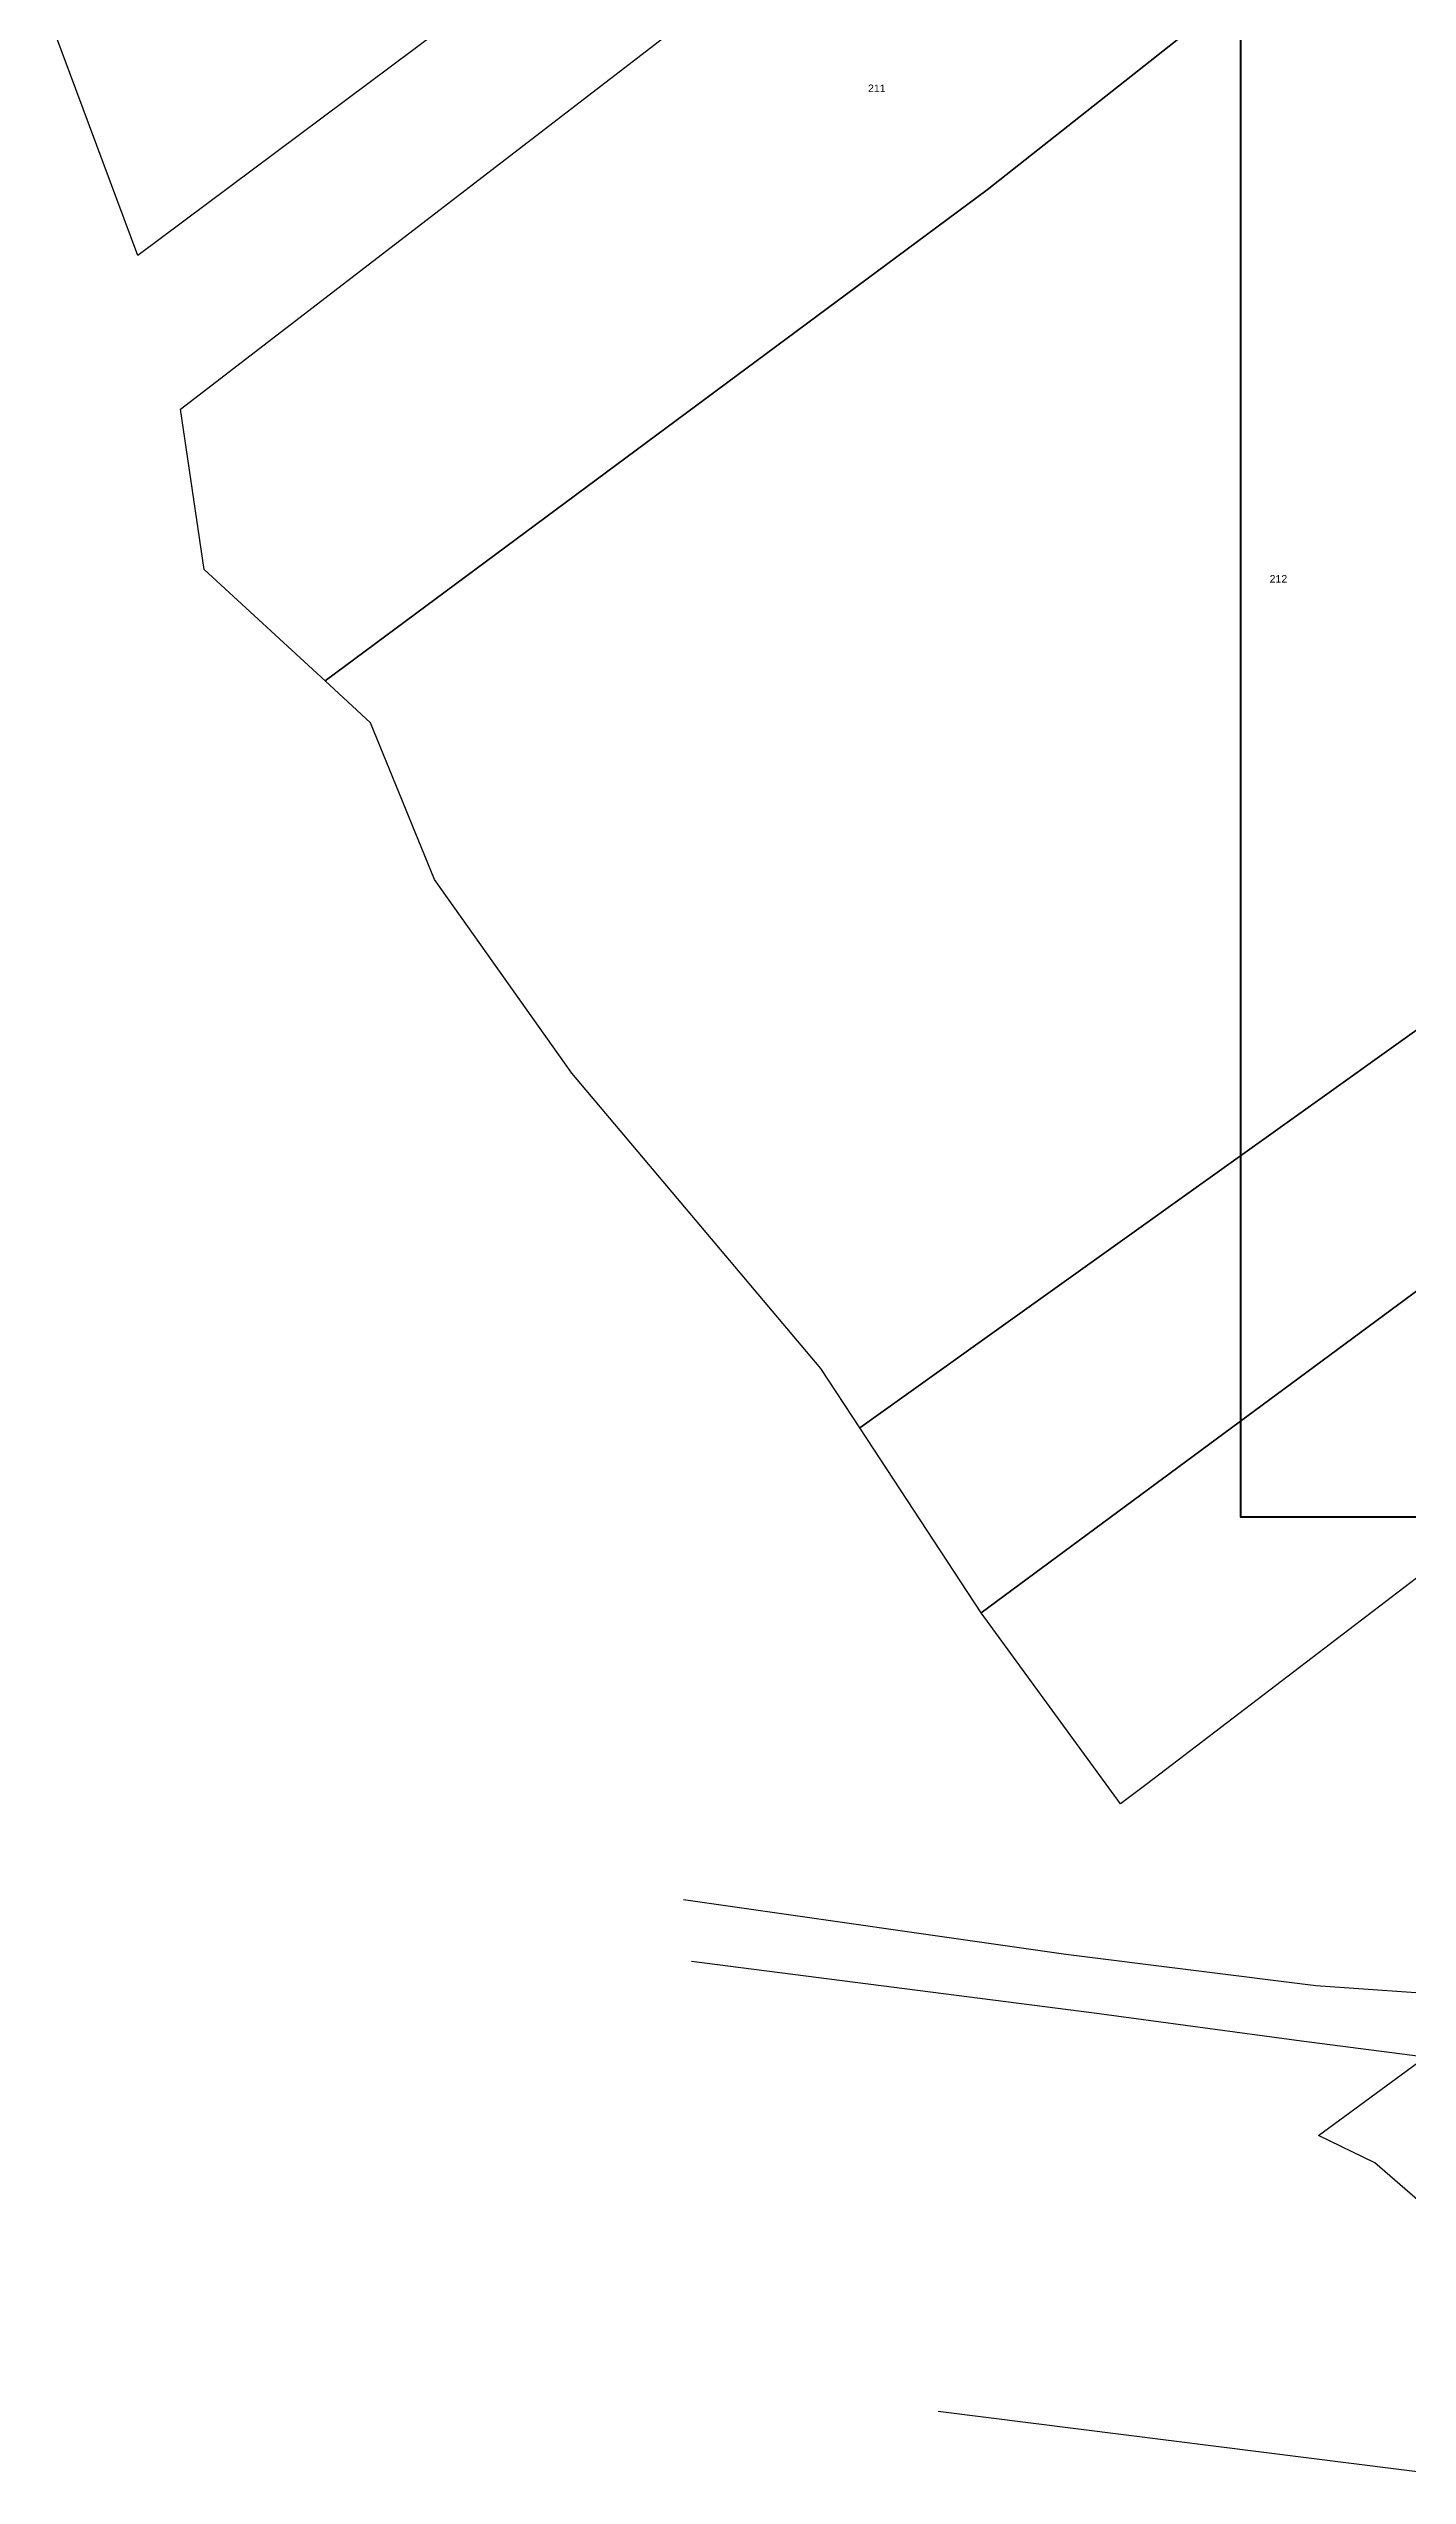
# Model space of a CAD drawing. Header units: metres. Extents: x 7542702 to 7555152, y 5804026 to 5815503.
# Drawn here: x 7544568.4 to 7544748.5, y 5807141.6 to 5807463.3 of the extents above; entities that cross this region are included whole.
import ezdxf

# ---------------------------------------------------------------- set-up
doc = ezdxf.new("R2010")
doc.units = ezdxf.units.M
doc.linetypes.add('4001', pattern=[0])
for name, color, linetype in [('Dzialki', 165, 'Continuous'), ('Uz_Specjalne', 7, 'Continuous'), ('Uz_Telekomunikacja', 252, 'Continuous')]:
    doc.layers.add(name, color=color, linetype=linetype)
doc.styles.get("Standard").update_dxf_attribs({"font": 'arial.ttf'})

msp = doc.modelspace()

# ---------------------------------------------------------------- linework, layer by layer
at = {"layer": 'Defpoints', "color": 4, "lineweight": 70}
msp.add_lwpolyline([(7544726.39, 5807552), (7545118.9, 5807552), (7545118.9, 5807268.6), (7544726.39, 5807268.6)], close=True, dxfattribs=at)
at = {"layer": 'Dzialki'}
for p, q in [((7544769.96, 5807505.54), (7544692.78, 5807444.55)), ((7544692.78, 5807444.55), (7544769.96, 5807505.54)), ((7544657.87, 5807493.87), (7544580.19, 5807435.84)), ((7544585.87, 5807415.5), (7544664.82, 5807476.23)), ((7544580.19, 5807435.84), (7544568.37, 5807467.61)), ((7544692.78, 5807444.55), (7544605.02, 5807379.46)), ((7544605.02, 5807379.46), (7544692.78, 5807444.55)), ((7544589, 5807394.25), (7544585.87, 5807415.5)), ((7544605.02, 5807379.46), (7544589, 5807394.25)), ((7544875.06, 5807391.32), (7544691.96, 5807255.94)), ((7544691.96, 5807255.94), (7544875.06, 5807391.32)), ((7544611.05, 5807373.89), (7544605.02, 5807379.46)), ((7544619.53, 5807353.14), (7544611.05, 5807373.89)), ((7544637.72, 5807327.48), (7544619.53, 5807353.14)), ((7544675.89, 5807280.44), (7544775.06, 5807351.35)), ((7544775.06, 5807351.35), (7544675.89, 5807280.44)), ((7544670.71, 5807288.33), (7544637.72, 5807327.48)), ((7544675.89, 5807280.44), (7544670.71, 5807288.33)), ((7544782.63, 5807285.74), (7544713.96, 5807233.29)), ((7544691.96, 5807255.94), (7544675.89, 5807280.44)), ((7544710.44, 5807230.61), (7544691.96, 5807255.94)), ((7544713.96, 5807233.29), (7544710.44, 5807230.61)), ((7544736.69, 5807186.68), (7544758.86, 5807202.93)), ((7544744.17, 5807183.05), (7544736.69, 5807186.68)), ((7544752.79, 5807175.57), (7544744.17, 5807183.05))]:
    msp.add_line(p, q, dxfattribs=at)
at = {"layer": 'Uz_Specjalne', "color": 7, "linetype": '4001'}
for p, q in [((7544706.95, 5807202.86), (7544653.6, 5807209.74)), ((7544734.44, 5807199.17), (7544706.95, 5807202.86)), ((7544775.32, 5807193.9), (7544734.44, 5807199.17)), ((7544753.65, 5807141.6), (7544686.27, 5807150.09))]:
    msp.add_line(p, q, dxfattribs=at)
at = {"layer": 'Uz_Telekomunikacja', "linetype": '4001'}
for p, q in [((7544652.51, 5807217.92), (7544703.21, 5807210.68)), ((7544703.21, 5807210.68), (7544736.33, 5807206.54)), ((7544736.33, 5807206.54), (7544771.48, 5807204.08))]:
    msp.add_line(p, q, dxfattribs=at)

# ---------------------------------------------------------------- texts
at = {"layer": 'Dzialki'}
for s, p in [('211', (7544676.98, 5807457.51)), ('212', (7544730.21, 5807392.49))]:
    msp.add_text(s, height=1, dxfattribs=at).set_placement(p)

doc.saveas('drawing.dxf')
